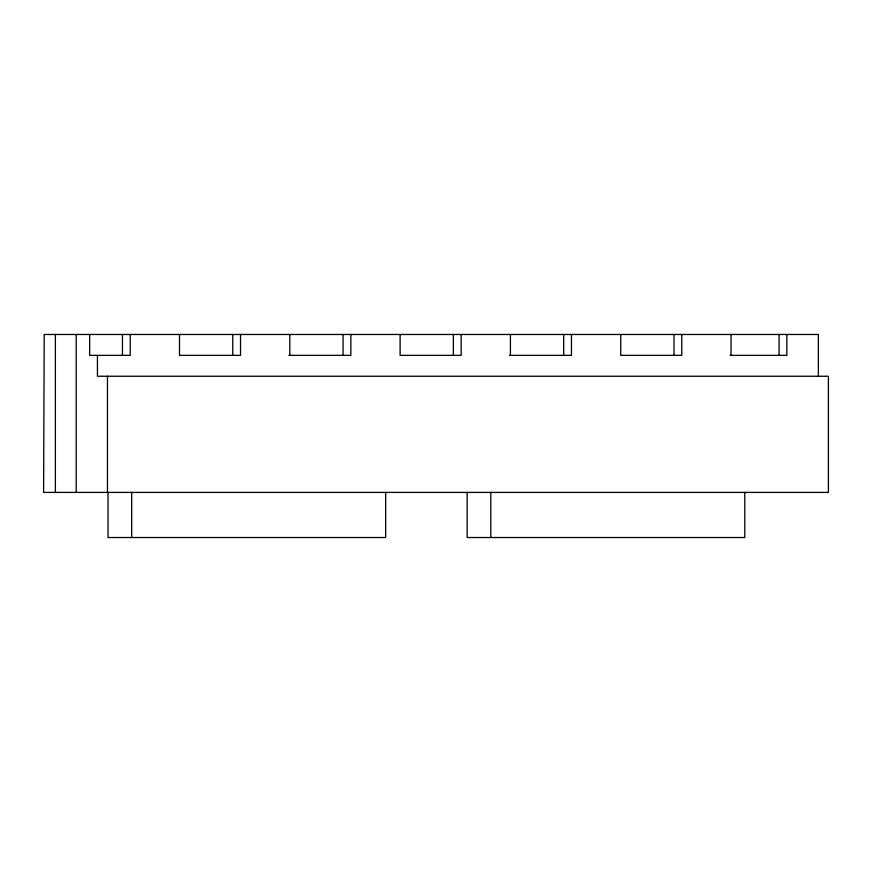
<?xml version="1.0" encoding="UTF-8"?>
<svg xmlns="http://www.w3.org/2000/svg" width="872" height="872" viewBox="0 0 872 872"><rect width="100%" height="100%" fill="white"/><g stroke="black" fill="none" stroke-linecap="round" stroke-linejoin="round"><path stroke-width="1.31" d="M288.806 355.362L350.849 355.362L350.849 334.477M509.422 355.362L571.465 355.362L571.465 334.477M730.071 355.362L786.86 355.362L786.86 334.477M818.372 376.246L818.372 334.477L44.2 334.477L43.6 492.408L828.4 492.408L828.4 376.246L97.435 376.246L97.435 355.362M779.078 334.477L779.078 355.362M744.786 492.408L744.786 537.523L467.141 537.523L467.141 492.408M731.041 334.477L731.041 355.362M681.773 334.477L681.773 355.362L620.733 355.362L620.733 334.477M674.002 334.477L674.002 355.362M563.683 334.477L563.683 355.362M510.425 334.477L510.425 355.362M490.805 492.408L490.805 537.523M461.157 334.477L461.157 355.362L400.117 355.362L400.117 334.477M453.375 334.477L453.375 355.362M385.664 492.408L385.664 537.523L108.019 537.523L108.019 492.408M343.067 334.477L343.067 355.362M289.809 334.477L289.809 355.362M240.541 334.477L240.541 355.362L179.501 355.362L179.501 334.477M232.759 334.477L232.759 355.362M131.683 492.408L131.683 537.523M130.233 334.477L130.233 355.362L89.653 355.362L89.653 334.477M122.451 334.477L122.451 355.362M107.463 376.246L107.463 492.408M76.213 334.477L76.213 492.408M55.383 334.477L55.383 492.408"/></g></svg>
